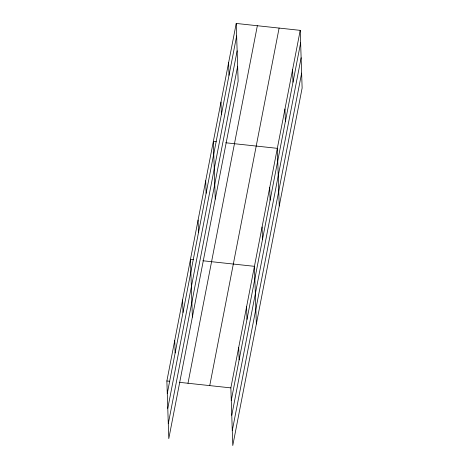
<?xml version="1.0" encoding="UTF-8"?>
<svg xmlns="http://www.w3.org/2000/svg" width="469" height="469" viewBox="0 0 469 469"><rect width="100%" height="100%" fill="white"/><g stroke="black" fill="none" stroke-linecap="round" stroke-linejoin="round"><path stroke-width="0.7" d="M236.229 23.45L238.146 81.114L168.781 438.644L166.87 380.98L236.229 23.45L300.219 30.356L302.13 88.02L232.771 445.55L230.854 387.886L300.219 30.356M167.286 393.479L236.646 35.949M167.779 408.382L237.138 50.851M168.289 423.742L237.648 66.211M187.987 383.261L257.346 25.731M209.743 385.606L279.102 28.076M231.27 400.385L300.629 42.855M231.768 415.288L301.127 57.757M232.272 430.648L301.637 73.117M216.256 141.749L213.342 141.433L215.253 199.102M225.718 142.769L277.326 148.339L279.243 206.002M193.363 259.732L190.455 259.421L192.366 317.085M202.831 260.758L254.438 266.328L256.35 323.991M166.87 380.98L169.784 381.297M179.246 382.317L230.854 387.886M292.586 69.682L293.002 82.181M284.959 109.013L285.375 121.512M269.698 187.67L270.115 200.169M262.071 226.996L262.482 239.495M246.577 306.843L246.993 319.342M238.715 347.365L239.131 359.864M228.602 62.776L229.019 75.275M220.969 102.107L221.386 114.606M205.709 180.764L206.126 193.263M198.082 220.09L198.498 232.589M182.593 299.943L183.004 312.442M174.732 340.459L175.148 352.958"/></g></svg>
